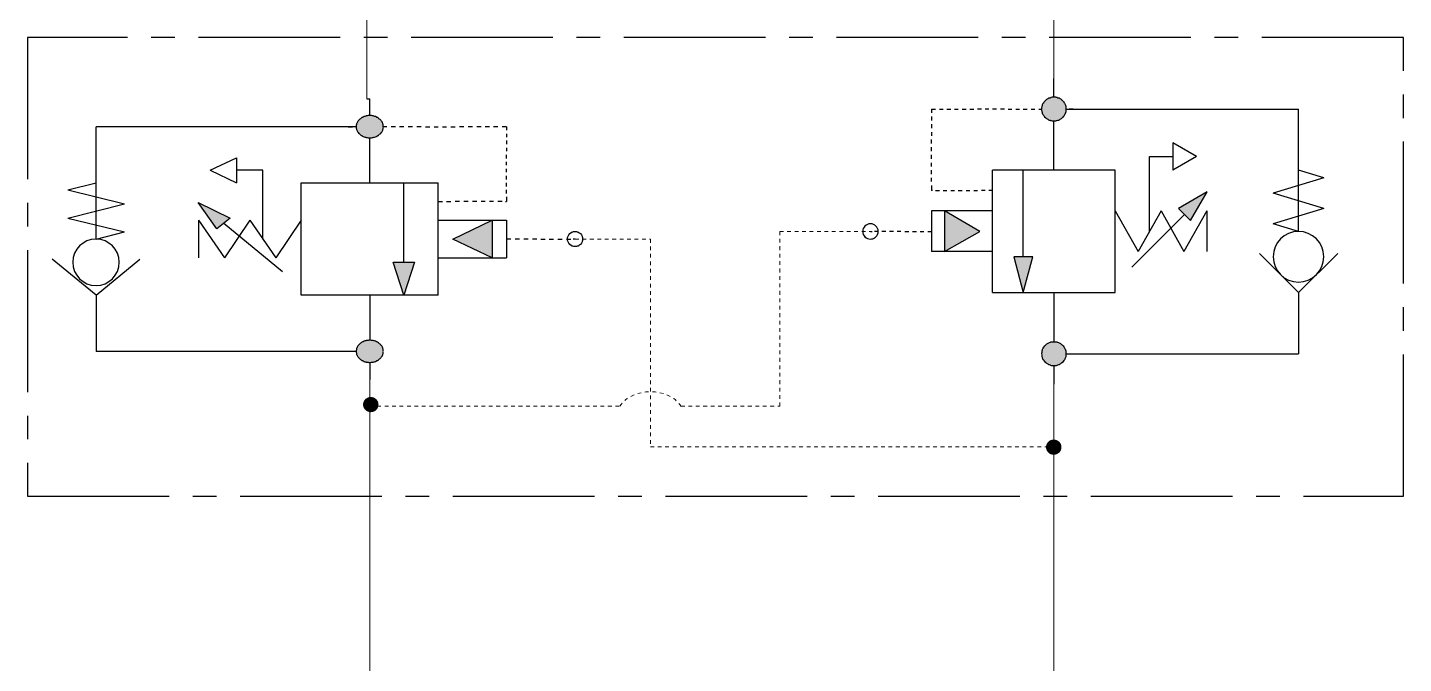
# Model space of a CAD drawing. Header units: millimetres. Extents: x 701 to 3045, y -109 to 653.
# Drawn here: x 839.4 to 1024.3, y 304.5 to 389.9 of the extents above; entities that cross this region are included whole.
import ezdxf

# ---------------------------------------------------------------- set-up
doc = ezdxf.new("R2010")
doc.units = ezdxf.units.MM
doc.linetypes.add('ACAD_ISO07W100', pattern=[6, 0.5, -0.5, 0.5, -0.5, 0.5, -0.5, 0.5, -0.5, 0.5, -0.5, 0.5, -0.5])
doc.linetypes.add('CENTER2', pattern=[28.575, 19.05, -3.175, 3.175, -3.175])
doc.layers.add('05 CAUDAL DE MEDICIÓN', color=2, linetype='Continuous', lineweight=30)
doc.layers.add('11 UNIDAD INTEGRADA', color=7, linetype='CENTER2')

msp = doc.modelspace()

# ---------------------------------------------------------------- hatches: boundary and pattern name
at = {"lineweight": 53}
h = msp.add_hatch(color=7, dxfattribs=at)
edge = h.paths.add_edge_path()
edge.add_ellipse((885.51, 339.24), major_axis=(1.04, 0), ratio=0.983607, start_angle=0, end_angle=360)
h = msp.add_hatch(color=7, dxfattribs=at)
edge = h.paths.add_edge_path()
edge.add_ellipse((977.28, 333.52), major_axis=(1.04, 0), ratio=0.983607, start_angle=0, end_angle=360)
at = {"layer": '05 CAUDAL DE MEDICIÓN'}
for points in [[(975.66, 378.94), (975.66, 379.04), (975.66, 379.14), (975.7, 379.24), (975.73, 379.34), (975.77, 379.45), (975.77, 379.55), (975.83, 379.65), (975.87, 379.72), (975.94, 379.78), (976, 379.89), (976.04, 379.95), (976.11, 380.06), (976.21, 380.12), (976.28, 380.19), (976.34, 380.26), (976.45, 380.33), (976.51, 380.36), (976.61, 380.43), (976.72, 380.46), (976.82, 380.46), (976.89, 380.53), (976.99, 380.53), (977.09, 380.57), (977.19, 380.57), (977.29, 380.57), (977.4, 380.57), (977.5, 380.57), (977.6, 380.53), (977.7, 380.53), (977.8, 380.46), (977.91, 380.46), (978.01, 380.43), (978.08, 380.36), (978.18, 380.33), (978.28, 380.26), (978.31, 380.19), (978.42, 380.12), (978.48, 380.06), (978.55, 379.95), (978.62, 379.89), (978.69, 379.78), (978.72, 379.72), (978.79, 379.65), (978.82, 379.55), (978.86, 379.45), (978.89, 379.34), (978.89, 379.24), (978.92, 379.14), (978.92, 379.04), (978.92, 378.94), (978.92, 378.83), (978.92, 378.73), (978.89, 378.63), (978.89, 378.53), (978.86, 378.46), (978.82, 378.32), (978.79, 378.22), (978.72, 378.15), (978.69, 378.09), (978.62, 377.98), (978.55, 377.92), (978.48, 377.81), (978.42, 377.75), (978.31, 377.68), (978.28, 377.61), (978.18, 377.58), (978.08, 377.51), (978.01, 377.44), (977.91, 377.41), (977.8, 377.41), (977.7, 377.34), (977.6, 377.34), (977.5, 377.31), (977.4, 377.31), (977.29, 377.31), (977.19, 377.31), (977.09, 377.31), (976.99, 377.34), (976.89, 377.34), (976.82, 377.41), (976.72, 377.41), (976.61, 377.44), (976.51, 377.51), (976.45, 377.58), (976.34, 377.61), (976.28, 377.68), (976.21, 377.75), (976.11, 377.81), (976.04, 377.92), (976, 377.98), (975.94, 378.09), (975.87, 378.15), (975.83, 378.22), (975.77, 378.32), (975.77, 378.46), (975.73, 378.53), (975.7, 378.63), (975.66, 378.73), (975.66, 378.83)], [(887.18, 376.56), (887.18, 376.66), (887.18, 376.76), (887.18, 376.83), (887.14, 376.93), (887.11, 377), (887.08, 377.1), (887.04, 377.2), (886.98, 377.27), (886.91, 377.34), (886.84, 377.44), (886.77, 377.51), (886.7, 377.58), (886.6, 377.64), (886.53, 377.71), (886.47, 377.78), (886.33, 377.81), (886.26, 377.85), (886.16, 377.92), (886.02, 377.95), (885.92, 377.98), (885.82, 378.02), (885.72, 378.02), (885.62, 378.05), (885.48, 378.05), (885.38, 378.05), (885.24, 378.05), (885.14, 378.05), (885.04, 378.02), (884.9, 378.02), (884.84, 377.98), (884.7, 377.95), (884.6, 377.92), (884.5, 377.85), (884.39, 377.81), (884.29, 377.78), (884.22, 377.71), (884.12, 377.64), (884.05, 377.58), (883.99, 377.51), (883.92, 377.44), (883.82, 377.34), (883.78, 377.27), (883.71, 377.2), (883.68, 377.1), (883.65, 377), (883.61, 376.93), (883.58, 376.83), (883.54, 376.76), (883.54, 376.66), (883.54, 376.56), (883.54, 376.46), (883.54, 376.39), (883.58, 376.29), (883.61, 376.18), (883.65, 376.12), (883.68, 376.01), (883.71, 375.91), (883.78, 375.84), (883.82, 375.78), (883.92, 375.67), (883.99, 375.61), (884.05, 375.54), (884.12, 375.47), (884.22, 375.4), (884.29, 375.37), (884.39, 375.3), (884.5, 375.27), (884.6, 375.2), (884.7, 375.17), (884.84, 375.17), (884.9, 375.1), (885.04, 375.1), (885.14, 375.06), (885.24, 375.06), (885.38, 375.06), (885.48, 375.06), (885.62, 375.06), (885.72, 375.1), (885.82, 375.1), (885.92, 375.17), (886.02, 375.17), (886.16, 375.2), (886.26, 375.27), (886.33, 375.3), (886.47, 375.37), (886.53, 375.4), (886.6, 375.47), (886.7, 375.54), (886.77, 375.61), (886.84, 375.67), (886.91, 375.78), (886.98, 375.84), (887.04, 375.91), (887.08, 376.01), (887.11, 376.12), (887.14, 376.18), (887.18, 376.29), (887.18, 376.39), (887.18, 376.46)], [(862.31, 366.37), (866.63, 364.3), (864.83, 362.84)], [(997.91, 367.83), (994.04, 365.59), (995.67, 363.96)], [(962.62, 365.25), (962.62, 359.78), (967.34, 362.5)], [(901.82, 363.99), (901.82, 358.96), (896.52, 361.48)], [(974.48, 359.1), (971.93, 359.1), (973.18, 354.28)], [(888.54, 358.35), (891.39, 358.35), (889.96, 353.94)], [(887.18, 346.39), (887.18, 346.5), (887.18, 346.6), (887.18, 346.67), (887.14, 346.77), (887.11, 346.84), (887.08, 346.94), (887.04, 347.04), (886.98, 347.11), (886.91, 347.18), (886.84, 347.28), (886.77, 347.35), (886.7, 347.41), (886.6, 347.48), (886.53, 347.55), (886.43, 347.62), (886.33, 347.65), (886.26, 347.69), (886.16, 347.75), (886.02, 347.79), (885.92, 347.82), (885.82, 347.86), (885.72, 347.86), (885.62, 347.86), (885.48, 347.89), (885.38, 347.89), (885.24, 347.89), (885.14, 347.86), (885.04, 347.86), (884.9, 347.86), (884.84, 347.82), (884.7, 347.79), (884.6, 347.75), (884.5, 347.69), (884.39, 347.65), (884.33, 347.62), (884.22, 347.55), (884.12, 347.48), (884.05, 347.41), (883.99, 347.35), (883.92, 347.28), (883.82, 347.18), (883.78, 347.11), (883.71, 347.04), (883.68, 346.94), (883.65, 346.84), (883.61, 346.77), (883.58, 346.67), (883.58, 346.6), (883.54, 346.5), (883.54, 346.39), (883.54, 346.29), (883.58, 346.19), (883.58, 346.12), (883.61, 346.02), (883.65, 345.95), (883.68, 345.85), (883.71, 345.75), (883.78, 345.68), (883.82, 345.61), (883.92, 345.51), (883.99, 345.44), (884.05, 345.38), (884.12, 345.31), (884.22, 345.24), (884.33, 345.17), (884.39, 345.14), (884.5, 345.1), (884.6, 345.04), (884.7, 345), (884.84, 344.97), (884.9, 344.93), (885.04, 344.93), (885.14, 344.93), (885.24, 344.9), (885.38, 344.9), (885.48, 344.9), (885.62, 344.93), (885.72, 344.93), (885.82, 344.93), (885.92, 344.97), (886.02, 345), (886.16, 345.04), (886.26, 345.1), (886.33, 345.14), (886.43, 345.17), (886.53, 345.24), (886.6, 345.31), (886.7, 345.38), (886.77, 345.44), (886.84, 345.51), (886.91, 345.61), (886.98, 345.68), (887.04, 345.75), (887.08, 345.85), (887.11, 345.95), (887.14, 346.02), (887.18, 346.12), (887.18, 346.19), (887.18, 346.29)], [(975.66, 346.06), (975.66, 346.16), (975.7, 346.29), (975.7, 346.39), (975.73, 346.5), (975.77, 346.56), (975.77, 346.67), (975.83, 346.77), (975.87, 346.84), (975.94, 346.94), (976, 347.01), (976.04, 347.11), (976.11, 347.18), (976.21, 347.28), (976.28, 347.31), (976.34, 347.38), (976.45, 347.45), (976.51, 347.48), (976.61, 347.55), (976.72, 347.58), (976.82, 347.62), (976.89, 347.65), (976.99, 347.69), (977.09, 347.69), (977.19, 347.69), (977.29, 347.69), (977.4, 347.69), (977.5, 347.69), (977.6, 347.69), (977.7, 347.65), (977.8, 347.62), (977.91, 347.58), (978.01, 347.55), (978.08, 347.48), (978.18, 347.45), (978.25, 347.38), (978.31, 347.31), (978.42, 347.28), (978.48, 347.18), (978.55, 347.11), (978.62, 347.01), (978.69, 346.94), (978.72, 346.84), (978.79, 346.77), (978.82, 346.67), (978.86, 346.56), (978.89, 346.5), (978.89, 346.39), (978.89, 346.29), (978.92, 346.16), (978.92, 346.06), (978.92, 345.95), (978.89, 345.85), (978.89, 345.75), (978.89, 345.65), (978.86, 345.58), (978.82, 345.48), (978.79, 345.38), (978.72, 345.27), (978.69, 345.21), (978.62, 345.14), (978.55, 345.04), (978.48, 344.97), (978.42, 344.87), (978.31, 344.83), (978.25, 344.76), (978.18, 344.7), (978.08, 344.66), (978.01, 344.59), (977.91, 344.56), (977.8, 344.53), (977.7, 344.49), (977.6, 344.46), (977.5, 344.46), (977.4, 344.46), (977.29, 344.46), (977.19, 344.46), (977.09, 344.46), (976.99, 344.46), (976.89, 344.49), (976.82, 344.53), (976.72, 344.56), (976.61, 344.59), (976.51, 344.66), (976.45, 344.7), (976.34, 344.76), (976.28, 344.83), (976.21, 344.87), (976.11, 344.97), (976.04, 345.04), (976, 345.14), (975.94, 345.21), (975.87, 345.27), (975.83, 345.38), (975.77, 345.48), (975.77, 345.58), (975.73, 345.65), (975.7, 345.75), (975.7, 345.85), (975.66, 345.95)]]:
    msp.add_hatch(color=2, dxfattribs=at).paths.add_polyline_path(points)

# ---------------------------------------------------------------- linework, layer by layer
at = {"color": 3, "linetype": 'Continuous', "lineweight": 0}
for p, q in [((884.97, 398.6), (884.97, 380.33)), ((977.29, 394.49), (977.29, 383.05)), ((885.38, 342.62), (885.38, 301.49)), ((977.29, 341.98), (977.29, 301.52))]:
    msp.add_line(p, q, dxfattribs=at)
at = {"color": 30, "linetype": 'ACAD_ISO07W100', "lineweight": 0}
for p, q in [((940.47, 362.5), (952.67, 362.5)), ((940.47, 362.5), (940.47, 339.02)), ((912.96, 361.48), (923.08, 361.48)), ((923.08, 361.48), (923.08, 333.56)), ((885.38, 342.62), (885.38, 339.02)), ((977.29, 341.98), (977.29, 333.56)), ((885.38, 339.02), (918.97, 339.02)), ((927.19, 339.02), (940.47, 339.02)), ((923.08, 333.56), (977.29, 333.56))]:
    msp.add_line(p, q, dxfattribs=at)
msp.add_open_spline([(918.97, 339.02), (920.64, 341.61), (925.56, 341.61), (927.19, 339.02)], degree=3, dxfattribs=at)
at = {"layer": '05 CAUDAL DE MEDICIÓN', "color": 2, "linetype": 'Continuous'}
for p, q in [((977.29, 380.57), (977.29, 383.05)), ((884.97, 380.33), (885.38, 380.33)), ((885.38, 378.05), (885.38, 380.33)), ((975.66, 379.14), (975.7, 379.24)), ((975.66, 379.14), (975.7, 379.24)), ((975.66, 379.04), (975.66, 379.14)), ((975.66, 379.04), (975.66, 379.14)), ((975.66, 378.94), (975.66, 379.04)), ((975.66, 378.94), (975.66, 379.04)), ((975.7, 379.24), (975.73, 379.34)), ((975.7, 379.24), (975.73, 379.34)), ((975.73, 379.34), (975.77, 379.45)), ((975.73, 379.34), (975.77, 379.45)), ((975.77, 379.55), (975.83, 379.65)), ((975.77, 379.55), (975.83, 379.65)), ((975.77, 379.45), (975.77, 379.55)), ((975.77, 379.45), (975.77, 379.55)), ((975.83, 379.65), (975.87, 379.72)), ((975.83, 379.65), (975.87, 379.72)), ((975.87, 379.72), (975.94, 379.78)), ((975.87, 379.72), (975.94, 379.78)), ((975.94, 379.78), (976, 379.89)), ((975.94, 379.78), (976, 379.89)), ((976, 379.89), (976.04, 379.95)), ((976, 379.89), (976.04, 379.95)), ((976.04, 379.95), (976.11, 380.06)), ((976.04, 379.95), (976.11, 380.06)), ((976.11, 380.06), (976.21, 380.12)), ((976.11, 380.06), (976.21, 380.12)), ((976.21, 380.12), (976.28, 380.19)), ((976.21, 380.12), (976.28, 380.19)), ((976.28, 380.19), (976.34, 380.26)), ((976.28, 380.19), (976.34, 380.26)), ((976.34, 380.26), (976.45, 380.33)), ((976.34, 380.26), (976.45, 380.33)), ((976.45, 380.33), (976.51, 380.36)), ((976.45, 380.33), (976.51, 380.36)), ((976.51, 380.36), (976.61, 380.43)), ((976.51, 380.36), (976.61, 380.43)), ((976.61, 380.43), (976.72, 380.46)), ((976.61, 380.43), (976.72, 380.46)), ((976.72, 380.46), (976.82, 380.46)), ((976.72, 380.46), (976.82, 380.46)), ((976.82, 380.46), (976.89, 380.53)), ((976.82, 380.46), (976.89, 380.53)), ((976.89, 380.53), (976.99, 380.53)), ((976.89, 380.53), (976.99, 380.53)), ((976.99, 380.53), (977.09, 380.57)), ((976.99, 380.53), (977.09, 380.57)), ((977.09, 380.57), (977.19, 380.57)), ((977.09, 380.57), (977.19, 380.57)), ((977.19, 380.57), (977.29, 380.57)), ((977.19, 380.57), (977.29, 380.57)), ((977.29, 380.57), (977.4, 380.57)), ((977.29, 380.57), (977.4, 380.57)), ((977.4, 380.57), (977.5, 380.57)), ((977.4, 380.57), (977.5, 380.57)), ((977.5, 380.57), (977.6, 380.53)), ((977.5, 380.57), (977.6, 380.53)), ((977.6, 380.53), (977.7, 380.53)), ((977.6, 380.53), (977.7, 380.53)), ((977.7, 380.53), (977.8, 380.46)), ((977.7, 380.53), (977.8, 380.46)), ((977.8, 380.46), (977.91, 380.46)), ((977.8, 380.46), (977.91, 380.46)), ((977.91, 380.46), (978.01, 380.43)), ((977.91, 380.46), (978.01, 380.43)), ((978.01, 380.43), (978.08, 380.36)), ((978.01, 380.43), (978.08, 380.36)), ((978.08, 380.36), (978.18, 380.33)), ((978.08, 380.36), (978.18, 380.33)), ((978.18, 380.33), (978.28, 380.26)), ((978.18, 380.33), (978.28, 380.26)), ((978.28, 380.26), (978.31, 380.19)), ((978.28, 380.26), (978.31, 380.19)), ((978.31, 380.19), (978.42, 380.12)), ((978.31, 380.19), (978.42, 380.12)), ((978.42, 380.12), (978.48, 380.06)), ((978.42, 380.12), (978.48, 380.06)), ((978.48, 380.06), (978.55, 379.95)), ((978.48, 380.06), (978.55, 379.95)), ((978.55, 379.95), (978.62, 379.89)), ((978.55, 379.95), (978.62, 379.89)), ((978.62, 379.89), (978.69, 379.78)), ((978.62, 379.89), (978.69, 379.78)), ((978.69, 379.78), (978.72, 379.72)), ((978.69, 379.78), (978.72, 379.72)), ((978.72, 379.72), (978.79, 379.65)), ((978.72, 379.72), (978.79, 379.65)), ((978.79, 379.65), (978.82, 379.55)), ((978.79, 379.65), (978.82, 379.55)), ((978.82, 379.55), (978.86, 379.45)), ((978.82, 379.55), (978.86, 379.45)), ((978.86, 379.45), (978.89, 379.34)), ((978.86, 379.45), (978.89, 379.34)), ((978.89, 379.34), (978.89, 379.24)), ((978.89, 379.34), (978.89, 379.24)), ((978.89, 379.24), (978.92, 379.14)), ((978.89, 379.24), (978.92, 379.14)), ((978.92, 379.14), (978.92, 379.04)), ((978.92, 379.14), (978.92, 379.04)), ((978.92, 379.04), (978.92, 378.94)), ((978.92, 379.04), (978.92, 378.94)), ((883.71, 377.2), (883.68, 377.1)), ((883.71, 377.2), (883.68, 377.1)), ((883.78, 377.27), (883.71, 377.2)), ((883.78, 377.27), (883.71, 377.2)), ((883.82, 377.34), (883.78, 377.27)), ((883.82, 377.34), (883.78, 377.27)), ((883.92, 377.44), (883.82, 377.34)), ((883.92, 377.44), (883.82, 377.34)), ((883.99, 377.51), (883.92, 377.44)), ((883.99, 377.51), (883.92, 377.44)), ((884.05, 377.58), (883.99, 377.51)), ((884.05, 377.58), (883.99, 377.51)), ((884.12, 377.64), (884.05, 377.58)), ((884.12, 377.64), (884.05, 377.58)), ((884.22, 377.71), (884.12, 377.64)), ((884.22, 377.71), (884.12, 377.64)), ((884.29, 377.78), (884.22, 377.71)), ((884.29, 377.78), (884.22, 377.71)), ((884.39, 377.81), (884.29, 377.78)), ((884.39, 377.81), (884.29, 377.78)), ((884.5, 377.85), (884.39, 377.81)), ((884.5, 377.85), (884.39, 377.81)), ((884.6, 377.92), (884.5, 377.85)), ((884.6, 377.92), (884.5, 377.85)), ((884.7, 377.95), (884.6, 377.92)), ((884.7, 377.95), (884.6, 377.92)), ((884.84, 377.98), (884.7, 377.95)), ((884.84, 377.98), (884.7, 377.95)), ((884.9, 378.02), (884.84, 377.98)), ((884.9, 378.02), (884.84, 377.98)), ((885.04, 378.02), (884.9, 378.02)), ((885.04, 378.02), (884.9, 378.02)), ((885.14, 378.05), (885.04, 378.02)), ((885.14, 378.05), (885.04, 378.02)), ((885.24, 378.05), (885.14, 378.05)), ((885.24, 378.05), (885.14, 378.05)), ((885.38, 378.05), (885.24, 378.05)), ((885.38, 378.05), (885.24, 378.05)), ((885.48, 378.05), (885.38, 378.05)), ((885.48, 378.05), (885.38, 378.05)), ((885.62, 378.05), (885.48, 378.05)), ((885.62, 378.05), (885.48, 378.05)), ((885.72, 378.02), (885.62, 378.05)), ((885.72, 378.02), (885.62, 378.05)), ((885.82, 378.02), (885.72, 378.02)), ((885.82, 378.02), (885.72, 378.02)), ((885.92, 377.98), (885.82, 378.02)), ((885.92, 377.98), (885.82, 378.02)), ((886.02, 377.95), (885.92, 377.98)), ((886.02, 377.95), (885.92, 377.98)), ((886.16, 377.92), (886.02, 377.95)), ((886.16, 377.92), (886.02, 377.95)), ((886.26, 377.85), (886.16, 377.92)), ((886.26, 377.85), (886.16, 377.92)), ((886.33, 377.81), (886.26, 377.85)), ((886.33, 377.81), (886.26, 377.85)), ((886.47, 377.78), (886.33, 377.81)), ((886.47, 377.78), (886.33, 377.81)), ((886.53, 377.71), (886.47, 377.78)), ((886.53, 377.71), (886.47, 377.78)), ((886.6, 377.64), (886.53, 377.71)), ((886.6, 377.64), (886.53, 377.71)), ((886.7, 377.58), (886.6, 377.64)), ((886.7, 377.58), (886.6, 377.64)), ((886.77, 377.51), (886.7, 377.58)), ((886.77, 377.51), (886.7, 377.58)), ((886.84, 377.44), (886.77, 377.51)), ((886.84, 377.44), (886.77, 377.51)), ((886.91, 377.34), (886.84, 377.44)), ((886.91, 377.34), (886.84, 377.44)), ((886.98, 377.27), (886.91, 377.34)), ((886.98, 377.27), (886.91, 377.34)), ((887.04, 377.2), (886.98, 377.27)), ((887.04, 377.2), (886.98, 377.27)), ((887.08, 377.1), (887.04, 377.2)), ((887.08, 377.1), (887.04, 377.2)), ((960.85, 378.94), (960.85, 378.43)), ((960.85, 378.94), (961.4, 378.94)), ((960.85, 377.92), (960.85, 377.41)), ((961.91, 378.94), (962.42, 378.94)), ((962.93, 378.94), (963.44, 378.94)), ((963.95, 378.94), (964.45, 378.94)), ((964.96, 378.94), (965.51, 378.94)), ((966.02, 378.94), (966.53, 378.94)), ((967.55, 378.94), (967.04, 378.94)), ((968.56, 378.94), (968.06, 378.94)), ((969.58, 378.94), (969.07, 378.94)), ((970.64, 378.94), (970.13, 378.94)), ((971.15, 378.94), (971.66, 378.94)), ((972.17, 378.94), (972.67, 378.94)), ((973.18, 378.94), (973.69, 378.94)), ((974.24, 378.94), (974.75, 378.94)), ((975.26, 378.94), (975.66, 378.94)), ((975.66, 378.73), (975.66, 378.83)), ((975.66, 378.73), (975.66, 378.83)), ((975.7, 378.63), (975.66, 378.73)), ((975.7, 378.63), (975.66, 378.73)), ((975.73, 378.53), (975.7, 378.63)), ((975.73, 378.53), (975.7, 378.63)), ((975.77, 378.46), (975.73, 378.53)), ((975.77, 378.46), (975.73, 378.53)), ((975.77, 378.32), (975.77, 378.46)), ((975.77, 378.32), (975.77, 378.46)), ((975.83, 378.22), (975.77, 378.32)), ((975.83, 378.22), (975.77, 378.32)), ((975.87, 378.15), (975.83, 378.22)), ((975.87, 378.15), (975.83, 378.22)), ((975.94, 378.09), (975.87, 378.15)), ((975.94, 378.09), (975.87, 378.15)), ((976, 377.98), (975.94, 378.09)), ((976, 377.98), (975.94, 378.09)), ((976.04, 377.92), (976, 377.98)), ((976.04, 377.92), (976, 377.98)), ((976.11, 377.81), (976.04, 377.92)), ((976.11, 377.81), (976.04, 377.92)), ((976.21, 377.75), (976.11, 377.81)), ((976.21, 377.75), (976.11, 377.81)), ((976.28, 377.68), (976.21, 377.75)), ((976.28, 377.68), (976.21, 377.75)), ((976.34, 377.61), (976.28, 377.68)), ((976.34, 377.61), (976.28, 377.68)), ((976.45, 377.58), (976.34, 377.61)), ((976.45, 377.58), (976.34, 377.61)), ((976.51, 377.51), (976.45, 377.58)), ((976.51, 377.51), (976.45, 377.58)), ((976.61, 377.44), (976.51, 377.51)), ((976.61, 377.44), (976.51, 377.51)), ((976.72, 377.41), (976.61, 377.44)), ((976.72, 377.41), (976.61, 377.44)), ((976.82, 377.41), (976.72, 377.41)), ((976.82, 377.41), (976.72, 377.41)), ((976.89, 377.34), (976.82, 377.41)), ((976.89, 377.34), (976.82, 377.41)), ((976.99, 377.34), (976.89, 377.34)), ((976.99, 377.34), (976.89, 377.34)), ((977.09, 377.31), (976.99, 377.34)), ((977.09, 377.31), (976.99, 377.34)), ((977.19, 377.31), (977.09, 377.31)), ((977.19, 377.31), (977.09, 377.31)), ((977.29, 377.31), (977.19, 377.31)), ((977.29, 377.31), (977.19, 377.31)), ((977.29, 370.72), (977.29, 377.31)), ((977.4, 377.31), (977.29, 377.31)), ((977.4, 377.31), (977.29, 377.31)), ((977.5, 377.31), (977.4, 377.31)), ((977.5, 377.31), (977.4, 377.31)), ((977.6, 377.34), (977.5, 377.31)), ((977.6, 377.34), (977.5, 377.31)), ((977.7, 377.34), (977.6, 377.34)), ((977.7, 377.34), (977.6, 377.34)), ((977.8, 377.41), (977.7, 377.34)), ((977.8, 377.41), (977.7, 377.34)), ((977.91, 377.41), (977.8, 377.41)), ((977.91, 377.41), (977.8, 377.41)), ((978.01, 377.44), (977.91, 377.41)), ((978.01, 377.44), (977.91, 377.41)), ((978.08, 377.51), (978.01, 377.44)), ((978.08, 377.51), (978.01, 377.44)), ((978.18, 377.58), (978.08, 377.51)), ((978.18, 377.58), (978.08, 377.51)), ((978.28, 377.61), (978.18, 377.58)), ((978.28, 377.61), (978.18, 377.58)), ((978.31, 377.68), (978.28, 377.61)), ((978.31, 377.68), (978.28, 377.61)), ((978.42, 377.75), (978.31, 377.68)), ((978.42, 377.75), (978.31, 377.68)), ((978.48, 377.81), (978.42, 377.75)), ((978.48, 377.81), (978.42, 377.75)), ((978.55, 377.92), (978.48, 377.81)), ((978.55, 377.92), (978.48, 377.81)), ((978.62, 377.98), (978.55, 377.92)), ((978.62, 377.98), (978.55, 377.92)), ((978.69, 378.09), (978.62, 377.98)), ((978.69, 378.09), (978.62, 377.98)), ((978.72, 378.15), (978.69, 378.09)), ((978.72, 378.15), (978.69, 378.09)), ((978.79, 378.22), (978.72, 378.15)), ((978.79, 378.22), (978.72, 378.15)), ((978.82, 378.32), (978.79, 378.22)), ((978.82, 378.32), (978.79, 378.22)), ((978.86, 378.46), (978.82, 378.32)), ((978.86, 378.46), (978.82, 378.32)), ((978.89, 378.53), (978.86, 378.46)), ((978.89, 378.53), (978.86, 378.46)), ((978.92, 378.73), (978.89, 378.63)), ((978.92, 378.73), (978.89, 378.63)), ((978.89, 378.63), (978.89, 378.53)), ((978.89, 378.63), (978.89, 378.53)), ((978.92, 378.94), (1010.17, 378.94)), ((978.92, 378.94), (978.92, 378.83)), ((978.92, 378.94), (978.92, 378.83)), ((978.92, 378.83), (978.92, 378.73)), ((978.92, 378.83), (978.92, 378.73)), ((979.88, 378.94), (979.37, 378.94)), ((1010.17, 362.5), (1010.17, 378.94)), ((848.59, 361.48), (848.59, 376.56)), ((883.54, 376.56), (848.59, 376.56)), ((882.49, 376.56), (883.07, 376.56)), ((883.58, 376.83), (883.54, 376.76)), ((883.58, 376.83), (883.54, 376.76)), ((883.54, 376.76), (883.54, 376.66)), ((883.54, 376.76), (883.54, 376.66)), ((883.54, 376.66), (883.54, 376.56)), ((883.54, 376.66), (883.54, 376.56)), ((883.54, 376.56), (883.54, 376.46)), ((883.54, 376.56), (883.54, 376.46)), ((883.54, 376.46), (883.54, 376.39)), ((883.54, 376.46), (883.54, 376.39)), ((883.54, 376.39), (883.58, 376.29)), ((883.54, 376.39), (883.58, 376.29)), ((883.61, 376.93), (883.58, 376.83)), ((883.61, 376.93), (883.58, 376.83)), ((883.58, 376.29), (883.61, 376.18)), ((883.58, 376.29), (883.61, 376.18)), ((883.65, 377), (883.61, 376.93)), ((883.65, 377), (883.61, 376.93)), ((883.61, 376.18), (883.65, 376.12)), ((883.61, 376.18), (883.65, 376.12)), ((883.68, 377.1), (883.65, 377)), ((883.68, 377.1), (883.65, 377)), ((883.65, 376.12), (883.68, 376.01)), ((883.65, 376.12), (883.68, 376.01)), ((883.68, 376.01), (883.71, 375.91)), ((883.68, 376.01), (883.71, 375.91)), ((883.71, 375.91), (883.78, 375.84)), ((883.71, 375.91), (883.78, 375.84)), ((883.78, 375.84), (883.82, 375.78)), ((883.78, 375.84), (883.82, 375.78)), ((883.82, 375.78), (883.92, 375.67)), ((883.82, 375.78), (883.92, 375.67)), ((883.92, 375.67), (883.99, 375.61)), ((883.92, 375.67), (883.99, 375.61)), ((883.99, 375.61), (884.05, 375.54)), ((883.99, 375.61), (884.05, 375.54)), ((884.05, 375.54), (884.12, 375.47)), ((884.05, 375.54), (884.12, 375.47)), ((884.12, 375.47), (884.22, 375.4)), ((884.12, 375.47), (884.22, 375.4)), ((884.22, 375.4), (884.29, 375.37)), ((884.22, 375.4), (884.29, 375.37)), ((884.29, 375.37), (884.39, 375.3)), ((884.29, 375.37), (884.39, 375.3)), ((886.33, 375.3), (886.47, 375.37)), ((886.33, 375.3), (886.47, 375.37)), ((886.47, 375.37), (886.53, 375.4)), ((886.47, 375.37), (886.53, 375.4)), ((886.53, 375.4), (886.6, 375.47)), ((886.53, 375.4), (886.6, 375.47)), ((886.6, 375.47), (886.7, 375.54)), ((886.6, 375.47), (886.7, 375.54)), ((886.7, 375.54), (886.77, 375.61)), ((886.7, 375.54), (886.77, 375.61)), ((886.77, 375.61), (886.84, 375.67)), ((886.77, 375.61), (886.84, 375.67)), ((886.84, 375.67), (886.91, 375.78)), ((886.84, 375.67), (886.91, 375.78)), ((886.91, 375.78), (886.98, 375.84)), ((886.91, 375.78), (886.98, 375.84)), ((886.98, 375.84), (887.04, 375.91)), ((886.98, 375.84), (887.04, 375.91)), ((887.04, 375.91), (887.08, 376.01)), ((887.04, 375.91), (887.08, 376.01)), ((887.11, 377), (887.08, 377.1)), ((887.11, 377), (887.08, 377.1)), ((887.08, 376.01), (887.11, 376.12)), ((887.08, 376.01), (887.11, 376.12)), ((887.14, 376.93), (887.11, 377)), ((887.14, 376.93), (887.11, 377)), ((887.11, 376.12), (887.14, 376.18)), ((887.11, 376.12), (887.14, 376.18)), ((887.18, 376.83), (887.14, 376.93)), ((887.18, 376.83), (887.14, 376.93)), ((887.14, 376.18), (887.18, 376.29)), ((887.14, 376.18), (887.18, 376.29)), ((887.18, 376.76), (887.18, 376.83)), ((887.18, 376.76), (887.18, 376.83)), ((887.18, 376.66), (887.18, 376.76)), ((887.18, 376.66), (887.18, 376.76)), ((887.18, 376.56), (887.18, 376.66)), ((887.18, 376.56), (887.18, 376.66)), ((887.65, 376.56), (887.18, 376.56)), ((887.18, 376.39), (887.18, 376.46)), ((887.18, 376.39), (887.18, 376.46)), ((887.18, 376.29), (887.18, 376.39)), ((887.18, 376.29), (887.18, 376.39)), ((888.81, 376.56), (888.23, 376.56)), ((889.96, 376.56), (889.39, 376.56)), ((891.12, 376.56), (890.54, 376.56)), ((892.27, 376.56), (891.7, 376.56)), ((892.85, 376.56), (893.43, 376.56)), ((894.01, 376.56), (894.58, 376.56)), ((895.13, 376.56), (895.7, 376.56)), ((896.28, 376.56), (896.86, 376.56)), ((898.01, 376.56), (897.44, 376.56)), ((899.17, 376.56), (898.59, 376.56)), ((900.32, 376.56), (899.75, 376.56)), ((901.48, 376.56), (900.9, 376.56)), ((902.6, 376.56), (902.02, 376.56)), ((903.75, 376.56), (903.18, 376.56)), ((903.75, 376.56), (903.75, 376.08)), ((903.75, 375.61), (903.75, 375.17)), ((960.85, 376.9), (960.85, 376.35)), ((960.85, 375.84), (960.85, 375.34)), ((884.39, 375.3), (884.5, 375.27)), ((884.39, 375.3), (884.5, 375.27)), ((884.5, 375.27), (884.6, 375.2)), ((884.5, 375.27), (884.6, 375.2)), ((884.6, 375.2), (884.7, 375.17)), ((884.6, 375.2), (884.7, 375.17)), ((884.7, 375.17), (884.84, 375.17)), ((884.7, 375.17), (884.84, 375.17)), ((884.84, 375.17), (884.9, 375.1)), ((884.84, 375.17), (884.9, 375.1)), ((884.9, 375.1), (885.04, 375.1)), ((884.9, 375.1), (885.04, 375.1)), ((885.04, 375.1), (885.14, 375.06)), ((885.04, 375.1), (885.14, 375.06)), ((885.14, 375.06), (885.24, 375.06)), ((885.14, 375.06), (885.24, 375.06)), ((885.24, 375.06), (885.38, 375.06)), ((885.24, 375.06), (885.38, 375.06)), ((885.38, 369.02), (885.38, 375.06)), ((885.38, 375.06), (885.48, 375.06)), ((885.38, 375.06), (885.48, 375.06)), ((885.48, 375.06), (885.62, 375.06)), ((885.48, 375.06), (885.62, 375.06)), ((885.62, 375.06), (885.72, 375.1)), ((885.62, 375.06), (885.72, 375.1)), ((885.72, 375.1), (885.82, 375.1)), ((885.72, 375.1), (885.82, 375.1)), ((885.82, 375.1), (885.92, 375.17)), ((885.82, 375.1), (885.92, 375.17)), ((885.92, 375.17), (886.02, 375.17)), ((885.92, 375.17), (886.02, 375.17)), ((886.02, 375.17), (886.16, 375.2)), ((886.02, 375.17), (886.16, 375.2)), ((886.16, 375.2), (886.26, 375.27)), ((886.16, 375.2), (886.26, 375.27)), ((886.26, 375.27), (886.33, 375.3)), ((886.26, 375.27), (886.33, 375.3)), ((903.75, 374.69), (903.75, 374.21)), ((903.75, 373.74), (903.75, 373.26)), ((960.85, 374.32), (960.85, 374.83)), ((960.85, 373.3), (960.85, 373.81)), ((996.45, 372.55), (993.29, 374.38)), ((993.29, 374.38), (993.29, 370.72)), ((863.91, 370.72), (867.48, 372.38)), ((867.48, 372.38), (867.48, 369.02)), ((903.75, 372.31), (903.75, 372.79)), ((903.75, 371.39), (903.75, 371.84)), ((960.85, 372.24), (960.85, 372.79)), ((960.85, 371.23), (960.85, 371.73)), ((990.13, 362.5), (990.13, 372.55)), ((990.13, 372.55), (993.29, 372.55)), ((996.45, 372.55), (993.29, 370.72)), ((863.91, 370.72), (867.48, 369.02)), ((871.01, 370.72), (867.48, 370.72)), ((871.01, 361.48), (871.01, 370.72)), ((903.75, 370.44), (903.75, 370.92)), ((903.75, 369.49), (903.75, 369.97)), ((960.85, 370.21), (960.85, 370.72)), ((985.51, 370.72), (969.07, 370.72)), ((969.07, 354.28), (969.07, 370.72)), ((973.18, 359.1), (973.18, 370.72)), ((985.51, 354.28), (985.51, 370.72)), ((1013.57, 369.7), (1010.17, 370.72)), ((844.79, 368.07), (848.59, 369.02)), ((844.79, 368.07), (852.4, 366.2)), ((876.17, 369.02), (894.58, 369.02)), ((876.17, 353.94), (876.17, 369.02)), ((889.96, 358.35), (889.96, 369.02)), ((894.58, 353.94), (894.58, 369.02)), ((903.75, 368.54), (903.75, 369.02)), ((903.75, 367.59), (903.75, 368.07)), ((960.85, 369.19), (960.85, 369.7)), ((960.85, 368.68), (960.85, 368)), ((960.99, 368), (960.85, 368)), ((961.4, 368), (961.91, 368)), ((962.42, 368), (962.93, 368)), ((963.44, 368), (963.95, 368)), ((964.45, 368), (964.96, 368)), ((965.51, 368), (966.02, 368)), ((966.53, 368), (967.04, 368)), ((968.06, 368), (967.55, 368)), ((969.07, 368), (968.56, 368)), ((1013.57, 369.7), (1006.74, 367.62)), ((844.79, 364.3), (852.4, 366.2)), ((862.31, 366.37), (866.63, 364.3)), ((864.83, 362.84), (862.31, 366.37)), ((862.31, 366.37), (866.63, 364.3)), ((864.83, 362.84), (862.31, 366.37)), ((894.58, 366.5), (895.13, 366.5)), ((895.7, 366.5), (896.28, 366.5)), ((897.44, 366.5), (896.86, 366.5)), ((898.59, 366.5), (898.01, 366.5)), ((899.75, 366.5), (899.17, 366.5)), ((900.9, 366.5), (900.32, 366.5)), ((902.02, 366.5), (901.48, 366.5)), ((903.18, 366.5), (902.6, 366.5)), ((903.62, 366.5), (903.75, 366.5)), ((903.75, 367.15), (903.75, 366.5)), ((997.91, 367.83), (994.04, 365.59)), ((997.91, 367.83), (994.04, 365.59)), ((995.67, 363.96), (997.91, 367.83)), ((995.67, 363.96), (997.91, 367.83)), ((1013.57, 365.59), (1006.74, 367.62)), ((844.79, 364.3), (852.4, 362.43)), ((866.63, 364.3), (864.83, 362.84)), ((866.63, 364.3), (864.83, 362.84)), ((969.07, 365.25), (960.85, 365.25)), ((960.85, 365.25), (960.85, 359.78)), ((962.62, 365.25), (962.62, 359.78)), ((967.34, 362.5), (962.62, 365.25)), ((962.62, 365.25), (962.62, 359.78)), ((967.34, 362.5), (962.62, 365.25)), ((985.51, 365.25), (988.61, 359.78)), ((987.79, 357.71), (994.86, 364.77)), ((991.7, 365.25), (988.61, 359.78)), ((991.7, 365.25), (994.75, 359.78)), ((994.04, 365.59), (995.67, 363.96)), ((994.04, 365.59), (995.67, 363.96)), ((997.84, 365.25), (994.75, 359.78)), ((997.84, 365.25), (997.84, 359.78)), ((1013.57, 365.59), (1006.74, 363.51)), ((848.59, 361.48), (852.4, 362.43)), ((862.38, 363.99), (862.38, 358.96)), ((862.38, 363.99), (865.85, 358.96)), ((873.63, 357.09), (865.75, 363.58)), ((869.28, 363.99), (865.85, 358.96)), ((869.28, 363.99), (872.74, 358.96)), ((876.17, 363.99), (872.74, 358.96)), ((894.58, 363.99), (903.75, 363.99)), ((896.52, 361.48), (901.82, 363.99)), ((896.52, 361.48), (901.82, 363.99)), ((901.82, 363.99), (901.82, 358.96)), ((901.82, 363.99), (901.82, 358.96)), ((903.75, 363.99), (903.75, 358.96)), ((952.67, 362.5), (952.87, 362.5)), ((953.69, 362.5), (953.18, 362.5)), ((954.71, 362.5), (954.2, 362.5)), ((955.73, 362.5), (955.22, 362.5)), ((956.74, 362.5), (956.23, 362.5)), ((957.29, 362.5), (957.8, 362.5)), ((958.31, 362.5), (958.82, 362.5)), ((959.33, 362.5), (959.84, 362.5)), ((960.34, 362.5), (960.85, 362.5)), ((962.62, 359.78), (967.34, 362.5)), ((962.62, 359.78), (967.34, 362.5)), ((1010.17, 362.5), (1006.74, 363.51)), ((901.82, 358.96), (896.52, 361.48)), ((901.82, 358.96), (896.52, 361.48)), ((904.33, 361.48), (903.75, 361.48)), ((905.49, 361.48), (904.91, 361.48)), ((906.64, 361.48), (906.06, 361.48)), ((907.8, 361.48), (907.22, 361.48)), ((908.37, 361.48), (908.92, 361.48)), ((909.5, 361.48), (910.07, 361.48)), ((910.65, 361.48), (911.23, 361.48)), ((911.81, 361.48), (912.38, 361.48)), ((912.96, 361.48), (912.72, 361.48)), ((848.59, 353.94), (842.72, 358.76)), ((848.59, 353.94), (854.47, 358.76)), ((894.58, 358.96), (903.75, 358.96)), ((969.07, 359.78), (960.85, 359.78)), ((974.48, 359.1), (971.93, 359.1)), ((971.93, 359.1), (973.18, 354.28)), ((974.48, 359.1), (971.93, 359.1)), ((971.93, 359.1), (973.18, 354.28)), ((973.18, 354.28), (974.48, 359.1)), ((973.18, 354.28), (974.48, 359.1)), ((1010.17, 354.28), (1004.91, 359.54)), ((1010.17, 354.28), (1015.44, 359.54)), ((888.54, 358.35), (891.39, 358.35)), ((889.96, 353.94), (888.54, 358.35)), ((888.54, 358.35), (891.39, 358.35)), ((889.96, 353.94), (888.54, 358.35)), ((891.39, 358.35), (889.96, 353.94)), ((891.39, 358.35), (889.96, 353.94)), ((848.59, 353.94), (848.59, 346.39)), ((894.58, 353.94), (876.17, 353.94)), ((885.38, 353.94), (885.38, 347.89)), ((969.07, 354.28), (985.51, 354.28)), ((977.29, 354.28), (977.29, 347.69)), ((1010.17, 354.28), (1010.17, 346.06)), ((884.33, 347.62), (884.22, 347.55)), ((884.33, 347.62), (884.22, 347.55)), ((884.39, 347.65), (884.33, 347.62)), ((884.39, 347.65), (884.33, 347.62)), ((884.5, 347.69), (884.39, 347.65)), ((884.5, 347.69), (884.39, 347.65)), ((884.6, 347.75), (884.5, 347.69)), ((884.6, 347.75), (884.5, 347.69)), ((884.7, 347.79), (884.6, 347.75)), ((884.7, 347.79), (884.6, 347.75)), ((884.84, 347.82), (884.7, 347.79)), ((884.84, 347.82), (884.7, 347.79)), ((884.9, 347.86), (884.84, 347.82)), ((884.9, 347.86), (884.84, 347.82)), ((885.04, 347.86), (884.9, 347.86)), ((885.04, 347.86), (884.9, 347.86)), ((885.14, 347.86), (885.04, 347.86)), ((885.14, 347.86), (885.04, 347.86)), ((885.24, 347.89), (885.14, 347.86)), ((885.24, 347.89), (885.14, 347.86)), ((885.38, 347.89), (885.24, 347.89)), ((885.38, 347.89), (885.24, 347.89)), ((885.48, 347.89), (885.38, 347.89)), ((885.48, 347.89), (885.38, 347.89)), ((885.62, 347.86), (885.48, 347.89)), ((885.62, 347.86), (885.48, 347.89)), ((885.72, 347.86), (885.62, 347.86)), ((885.72, 347.86), (885.62, 347.86)), ((885.82, 347.86), (885.72, 347.86)), ((885.82, 347.86), (885.72, 347.86)), ((885.92, 347.82), (885.82, 347.86)), ((885.92, 347.82), (885.82, 347.86)), ((886.02, 347.79), (885.92, 347.82)), ((886.02, 347.79), (885.92, 347.82)), ((886.16, 347.75), (886.02, 347.79)), ((886.16, 347.75), (886.02, 347.79)), ((886.26, 347.69), (886.16, 347.75)), ((886.26, 347.69), (886.16, 347.75)), ((886.33, 347.65), (886.26, 347.69)), ((886.33, 347.65), (886.26, 347.69)), ((886.43, 347.62), (886.33, 347.65)), ((886.43, 347.62), (886.33, 347.65)), ((886.53, 347.55), (886.43, 347.62)), ((886.53, 347.55), (886.43, 347.62)), ((976.61, 347.55), (976.72, 347.58)), ((976.61, 347.55), (976.72, 347.58)), ((976.72, 347.58), (976.82, 347.62)), ((976.72, 347.58), (976.82, 347.62)), ((976.82, 347.62), (976.89, 347.65)), ((976.82, 347.62), (976.89, 347.65)), ((976.89, 347.65), (976.99, 347.69)), ((976.89, 347.65), (976.99, 347.69)), ((976.99, 347.69), (977.09, 347.69)), ((976.99, 347.69), (977.09, 347.69)), ((977.09, 347.69), (977.19, 347.69)), ((977.09, 347.69), (977.19, 347.69)), ((977.19, 347.69), (977.29, 347.69)), ((977.19, 347.69), (977.29, 347.69)), ((977.29, 347.69), (977.4, 347.69)), ((977.29, 347.69), (977.4, 347.69)), ((977.4, 347.69), (977.5, 347.69)), ((977.4, 347.69), (977.5, 347.69)), ((977.5, 347.69), (977.6, 347.69)), ((977.5, 347.69), (977.6, 347.69)), ((977.6, 347.69), (977.7, 347.65)), ((977.6, 347.69), (977.7, 347.65)), ((977.7, 347.65), (977.8, 347.62)), ((977.7, 347.65), (977.8, 347.62)), ((977.8, 347.62), (977.91, 347.58)), ((977.8, 347.62), (977.91, 347.58)), ((977.91, 347.58), (978.01, 347.55)), ((977.91, 347.58), (978.01, 347.55)), ((883.54, 346.39), (848.59, 346.39)), ((883.58, 346.6), (883.54, 346.5)), ((883.58, 346.6), (883.54, 346.5)), ((883.54, 346.5), (883.54, 346.39)), ((883.54, 346.5), (883.54, 346.39)), ((883.54, 346.39), (883.54, 346.29)), ((883.54, 346.39), (883.54, 346.29)), ((883.54, 346.29), (883.58, 346.19)), ((883.54, 346.29), (883.58, 346.19)), ((883.61, 346.77), (883.58, 346.67)), ((883.61, 346.77), (883.58, 346.67)), ((883.58, 346.67), (883.58, 346.6)), ((883.58, 346.67), (883.58, 346.6)), ((883.58, 346.19), (883.58, 346.12)), ((883.58, 346.19), (883.58, 346.12)), ((883.58, 346.12), (883.61, 346.02)), ((883.58, 346.12), (883.61, 346.02)), ((883.65, 346.84), (883.61, 346.77)), ((883.65, 346.84), (883.61, 346.77)), ((883.61, 346.02), (883.65, 345.95)), ((883.61, 346.02), (883.65, 345.95)), ((883.68, 346.94), (883.65, 346.84)), ((883.68, 346.94), (883.65, 346.84)), ((883.65, 345.95), (883.68, 345.85)), ((883.65, 345.95), (883.68, 345.85)), ((883.71, 347.04), (883.68, 346.94)), ((883.71, 347.04), (883.68, 346.94)), ((883.68, 345.85), (883.71, 345.75)), ((883.68, 345.85), (883.71, 345.75)), ((883.78, 347.11), (883.71, 347.04)), ((883.78, 347.11), (883.71, 347.04)), ((883.71, 345.75), (883.78, 345.68)), ((883.71, 345.75), (883.78, 345.68)), ((883.82, 347.18), (883.78, 347.11)), ((883.82, 347.18), (883.78, 347.11)), ((883.92, 347.28), (883.82, 347.18)), ((883.92, 347.28), (883.82, 347.18)), ((883.99, 347.35), (883.92, 347.28)), ((883.99, 347.35), (883.92, 347.28)), ((884.05, 347.41), (883.99, 347.35)), ((884.05, 347.41), (883.99, 347.35)), ((884.12, 347.48), (884.05, 347.41)), ((884.12, 347.48), (884.05, 347.41)), ((884.22, 347.55), (884.12, 347.48)), ((884.22, 347.55), (884.12, 347.48)), ((886.6, 347.48), (886.53, 347.55)), ((886.6, 347.48), (886.53, 347.55)), ((886.7, 347.41), (886.6, 347.48)), ((886.7, 347.41), (886.6, 347.48)), ((886.77, 347.35), (886.7, 347.41)), ((886.77, 347.35), (886.7, 347.41)), ((886.84, 347.28), (886.77, 347.35)), ((886.84, 347.28), (886.77, 347.35)), ((886.91, 347.18), (886.84, 347.28)), ((886.91, 347.18), (886.84, 347.28)), ((886.98, 347.11), (886.91, 347.18)), ((886.98, 347.11), (886.91, 347.18)), ((887.04, 347.04), (886.98, 347.11)), ((887.04, 347.04), (886.98, 347.11)), ((886.98, 345.68), (887.04, 345.75)), ((886.98, 345.68), (887.04, 345.75)), ((887.08, 346.94), (887.04, 347.04)), ((887.08, 346.94), (887.04, 347.04)), ((887.04, 345.75), (887.08, 345.85)), ((887.04, 345.75), (887.08, 345.85)), ((887.11, 346.84), (887.08, 346.94)), ((887.11, 346.84), (887.08, 346.94)), ((887.08, 345.85), (887.11, 345.95)), ((887.08, 345.85), (887.11, 345.95)), ((887.14, 346.77), (887.11, 346.84)), ((887.14, 346.77), (887.11, 346.84)), ((887.11, 345.95), (887.14, 346.02)), ((887.11, 345.95), (887.14, 346.02)), ((887.18, 346.67), (887.14, 346.77)), ((887.18, 346.67), (887.14, 346.77)), ((887.14, 346.02), (887.18, 346.12)), ((887.14, 346.02), (887.18, 346.12)), ((887.18, 346.6), (887.18, 346.67)), ((887.18, 346.6), (887.18, 346.67)), ((887.18, 346.5), (887.18, 346.6)), ((887.18, 346.5), (887.18, 346.6)), ((887.18, 346.39), (887.18, 346.5)), ((887.18, 346.39), (887.18, 346.5)), ((887.18, 346.19), (887.18, 346.29)), ((887.18, 346.19), (887.18, 346.29)), ((887.18, 346.12), (887.18, 346.19)), ((887.18, 346.12), (887.18, 346.19)), ((975.66, 346.16), (975.7, 346.29)), ((975.66, 346.16), (975.7, 346.29)), ((975.66, 346.06), (975.66, 346.16)), ((975.66, 346.06), (975.66, 346.16)), ((975.7, 345.85), (975.66, 345.95)), ((975.7, 345.85), (975.66, 345.95)), ((975.7, 346.39), (975.73, 346.5)), ((975.7, 346.39), (975.73, 346.5)), ((975.7, 346.29), (975.7, 346.39)), ((975.7, 346.29), (975.7, 346.39)), ((975.7, 345.75), (975.7, 345.85)), ((975.7, 345.75), (975.7, 345.85)), ((975.73, 345.65), (975.7, 345.75)), ((975.73, 345.65), (975.7, 345.75)), ((975.73, 346.5), (975.77, 346.56)), ((975.73, 346.5), (975.77, 346.56)), ((975.77, 346.67), (975.83, 346.77)), ((975.77, 346.67), (975.83, 346.77)), ((975.77, 346.56), (975.77, 346.67)), ((975.77, 346.56), (975.77, 346.67)), ((975.83, 346.77), (975.87, 346.84)), ((975.83, 346.77), (975.87, 346.84)), ((975.87, 346.84), (975.94, 346.94)), ((975.87, 346.84), (975.94, 346.94)), ((975.94, 346.94), (976, 347.01)), ((975.94, 346.94), (976, 347.01)), ((976, 347.01), (976.04, 347.11)), ((976, 347.01), (976.04, 347.11)), ((976.04, 347.11), (976.11, 347.18)), ((976.04, 347.11), (976.11, 347.18)), ((976.11, 347.18), (976.21, 347.28)), ((976.11, 347.18), (976.21, 347.28)), ((976.21, 347.28), (976.28, 347.31)), ((976.21, 347.28), (976.28, 347.31)), ((976.28, 347.31), (976.34, 347.38)), ((976.28, 347.31), (976.34, 347.38)), ((976.34, 347.38), (976.45, 347.45)), ((976.34, 347.38), (976.45, 347.45)), ((976.45, 347.45), (976.51, 347.48)), ((976.45, 347.45), (976.51, 347.48)), ((976.51, 347.48), (976.61, 347.55)), ((976.51, 347.48), (976.61, 347.55)), ((978.01, 347.55), (978.08, 347.48)), ((978.01, 347.55), (978.08, 347.48)), ((978.08, 347.48), (978.18, 347.45)), ((978.08, 347.48), (978.18, 347.45)), ((978.18, 347.45), (978.25, 347.38)), ((978.18, 347.45), (978.25, 347.38)), ((978.25, 347.38), (978.31, 347.31)), ((978.25, 347.38), (978.31, 347.31)), ((978.31, 347.31), (978.42, 347.28)), ((978.31, 347.31), (978.42, 347.28)), ((978.42, 347.28), (978.48, 347.18)), ((978.42, 347.28), (978.48, 347.18)), ((978.48, 347.18), (978.55, 347.11)), ((978.48, 347.18), (978.55, 347.11)), ((978.55, 347.11), (978.62, 347.01)), ((978.55, 347.11), (978.62, 347.01)), ((978.62, 347.01), (978.69, 346.94)), ((978.62, 347.01), (978.69, 346.94)), ((978.69, 346.94), (978.72, 346.84)), ((978.69, 346.94), (978.72, 346.84)), ((978.72, 346.84), (978.79, 346.77)), ((978.72, 346.84), (978.79, 346.77)), ((978.79, 346.77), (978.82, 346.67)), ((978.79, 346.77), (978.82, 346.67)), ((978.82, 346.67), (978.86, 346.56)), ((978.82, 346.67), (978.86, 346.56)), ((978.86, 346.56), (978.89, 346.5)), ((978.86, 346.56), (978.89, 346.5)), ((978.89, 346.5), (978.89, 346.39)), ((978.89, 346.5), (978.89, 346.39)), ((978.89, 346.39), (978.89, 346.29)), ((978.89, 346.39), (978.89, 346.29)), ((978.89, 346.29), (978.92, 346.16)), ((978.89, 346.29), (978.92, 346.16)), ((978.92, 345.95), (978.89, 345.85)), ((978.92, 345.95), (978.89, 345.85)), ((978.89, 345.85), (978.89, 345.75)), ((978.89, 345.85), (978.89, 345.75)), ((978.89, 345.75), (978.89, 345.65)), ((978.89, 345.75), (978.89, 345.65)), ((978.92, 346.16), (978.92, 346.06)), ((978.92, 346.16), (978.92, 346.06)), ((978.92, 346.06), (1010.17, 346.06)), ((978.92, 346.06), (978.92, 345.95)), ((978.92, 346.06), (978.92, 345.95)), ((883.78, 345.68), (883.82, 345.61)), ((883.78, 345.68), (883.82, 345.61)), ((883.82, 345.61), (883.92, 345.51)), ((883.82, 345.61), (883.92, 345.51)), ((883.92, 345.51), (883.99, 345.44)), ((883.92, 345.51), (883.99, 345.44)), ((883.99, 345.44), (884.05, 345.38)), ((883.99, 345.44), (884.05, 345.38)), ((884.05, 345.38), (884.12, 345.31)), ((884.05, 345.38), (884.12, 345.31)), ((884.12, 345.31), (884.22, 345.24)), ((884.12, 345.31), (884.22, 345.24)), ((884.22, 345.24), (884.33, 345.17)), ((884.22, 345.24), (884.33, 345.17)), ((884.33, 345.17), (884.39, 345.14)), ((884.33, 345.17), (884.39, 345.14)), ((884.39, 345.14), (884.5, 345.1)), ((884.39, 345.14), (884.5, 345.1)), ((884.5, 345.1), (884.6, 345.04)), ((884.5, 345.1), (884.6, 345.04)), ((884.6, 345.04), (884.7, 345)), ((884.6, 345.04), (884.7, 345)), ((884.7, 345), (884.84, 344.97)), ((884.7, 345), (884.84, 344.97)), ((884.84, 344.97), (884.9, 344.93)), ((884.84, 344.97), (884.9, 344.93)), ((884.9, 344.93), (885.04, 344.93)), ((884.9, 344.93), (885.04, 344.93)), ((885.04, 344.93), (885.14, 344.93)), ((885.04, 344.93), (885.14, 344.93)), ((885.14, 344.93), (885.24, 344.9)), ((885.14, 344.93), (885.24, 344.9)), ((885.24, 344.9), (885.38, 344.9)), ((885.24, 344.9), (885.38, 344.9)), ((885.38, 344.9), (885.38, 342.62)), ((885.38, 344.9), (885.48, 344.9)), ((885.38, 344.9), (885.48, 344.9)), ((885.48, 344.9), (885.62, 344.93)), ((885.48, 344.9), (885.62, 344.93)), ((885.62, 344.93), (885.72, 344.93)), ((885.62, 344.93), (885.72, 344.93)), ((885.72, 344.93), (885.82, 344.93)), ((885.72, 344.93), (885.82, 344.93)), ((885.82, 344.93), (885.92, 344.97)), ((885.82, 344.93), (885.92, 344.97)), ((885.92, 344.97), (886.02, 345)), ((885.92, 344.97), (886.02, 345)), ((886.02, 345), (886.16, 345.04)), ((886.02, 345), (886.16, 345.04)), ((886.16, 345.04), (886.26, 345.1)), ((886.16, 345.04), (886.26, 345.1)), ((886.26, 345.1), (886.33, 345.14)), ((886.26, 345.1), (886.33, 345.14)), ((886.33, 345.14), (886.43, 345.17)), ((886.33, 345.14), (886.43, 345.17)), ((886.43, 345.17), (886.53, 345.24)), ((886.43, 345.17), (886.53, 345.24)), ((886.53, 345.24), (886.6, 345.31)), ((886.53, 345.24), (886.6, 345.31)), ((886.6, 345.31), (886.7, 345.38)), ((886.6, 345.31), (886.7, 345.38)), ((886.7, 345.38), (886.77, 345.44)), ((886.7, 345.38), (886.77, 345.44)), ((886.77, 345.44), (886.84, 345.51)), ((886.77, 345.44), (886.84, 345.51)), ((886.84, 345.51), (886.91, 345.61)), ((886.84, 345.51), (886.91, 345.61)), ((886.91, 345.61), (886.98, 345.68)), ((886.91, 345.61), (886.98, 345.68)), ((975.77, 345.58), (975.73, 345.65)), ((975.77, 345.58), (975.73, 345.65)), ((975.77, 345.48), (975.77, 345.58)), ((975.77, 345.48), (975.77, 345.58)), ((975.83, 345.38), (975.77, 345.48)), ((975.83, 345.38), (975.77, 345.48)), ((975.87, 345.27), (975.83, 345.38)), ((975.87, 345.27), (975.83, 345.38)), ((975.94, 345.21), (975.87, 345.27)), ((975.94, 345.21), (975.87, 345.27)), ((976, 345.14), (975.94, 345.21)), ((976, 345.14), (975.94, 345.21)), ((976.04, 345.04), (976, 345.14)), ((976.04, 345.04), (976, 345.14)), ((976.11, 344.97), (976.04, 345.04)), ((976.11, 344.97), (976.04, 345.04)), ((976.21, 344.87), (976.11, 344.97)), ((976.21, 344.87), (976.11, 344.97)), ((976.28, 344.83), (976.21, 344.87)), ((976.28, 344.83), (976.21, 344.87)), ((976.34, 344.76), (976.28, 344.83)), ((976.34, 344.76), (976.28, 344.83)), ((976.45, 344.7), (976.34, 344.76)), ((976.45, 344.7), (976.34, 344.76)), ((976.51, 344.66), (976.45, 344.7)), ((976.51, 344.66), (976.45, 344.7)), ((976.61, 344.59), (976.51, 344.66)), ((976.61, 344.59), (976.51, 344.66)), ((976.72, 344.56), (976.61, 344.59)), ((976.72, 344.56), (976.61, 344.59)), ((976.82, 344.53), (976.72, 344.56)), ((976.82, 344.53), (976.72, 344.56)), ((976.89, 344.49), (976.82, 344.53)), ((976.89, 344.49), (976.82, 344.53)), ((976.99, 344.46), (976.89, 344.49)), ((976.99, 344.46), (976.89, 344.49)), ((977.09, 344.46), (976.99, 344.46)), ((977.09, 344.46), (976.99, 344.46)), ((977.19, 344.46), (977.09, 344.46)), ((977.19, 344.46), (977.09, 344.46)), ((977.29, 344.46), (977.19, 344.46)), ((977.29, 344.46), (977.19, 344.46)), ((977.29, 344.46), (977.29, 341.98)), ((977.4, 344.46), (977.29, 344.46)), ((977.4, 344.46), (977.29, 344.46)), ((977.5, 344.46), (977.4, 344.46)), ((977.5, 344.46), (977.4, 344.46)), ((977.6, 344.46), (977.5, 344.46)), ((977.6, 344.46), (977.5, 344.46)), ((977.7, 344.49), (977.6, 344.46)), ((977.7, 344.49), (977.6, 344.46)), ((977.8, 344.53), (977.7, 344.49)), ((977.8, 344.53), (977.7, 344.49)), ((977.91, 344.56), (977.8, 344.53)), ((977.91, 344.56), (977.8, 344.53)), ((978.01, 344.59), (977.91, 344.56)), ((978.01, 344.59), (977.91, 344.56)), ((978.08, 344.66), (978.01, 344.59)), ((978.08, 344.66), (978.01, 344.59)), ((978.18, 344.7), (978.08, 344.66)), ((978.18, 344.7), (978.08, 344.66)), ((978.25, 344.76), (978.18, 344.7)), ((978.25, 344.76), (978.18, 344.7)), ((978.31, 344.83), (978.25, 344.76)), ((978.31, 344.83), (978.25, 344.76)), ((978.42, 344.87), (978.31, 344.83)), ((978.42, 344.87), (978.31, 344.83)), ((978.48, 344.97), (978.42, 344.87)), ((978.48, 344.97), (978.42, 344.87)), ((978.55, 345.04), (978.48, 344.97)), ((978.55, 345.04), (978.48, 344.97)), ((978.62, 345.14), (978.55, 345.04)), ((978.62, 345.14), (978.55, 345.04)), ((978.69, 345.21), (978.62, 345.14)), ((978.69, 345.21), (978.62, 345.14)), ((978.72, 345.27), (978.69, 345.21)), ((978.72, 345.27), (978.69, 345.21)), ((978.79, 345.38), (978.72, 345.27)), ((978.79, 345.38), (978.72, 345.27)), ((978.82, 345.48), (978.79, 345.38)), ((978.82, 345.48), (978.79, 345.38)), ((978.86, 345.58), (978.82, 345.48)), ((978.86, 345.58), (978.82, 345.48)), ((978.89, 345.65), (978.86, 345.58)), ((978.89, 345.65), (978.86, 345.58))]:
    msp.add_line(p, q, dxfattribs=at)
at = {"layer": '05 CAUDAL DE MEDICIÓN', "color": 2, "linetype": 'ACAD_ISO07W100'}
msp.add_circle((912.96, 361.48), 1.02, dxfattribs=at)
at = {"layer": '05 CAUDAL DE MEDICIÓN', "color": 2, "linetype": 'Continuous'}
msp.add_circle((912.96, 361.48), 1.02, dxfattribs=at)
at = {"layer": '05 CAUDAL DE MEDICIÓN', "color": 2, "linetype": 'Continuous', "extrusion": (0, 0, -1)}
for centre, major_axis, ratio in [((952.65, 362.5), (1.04, 0), 0.983607), ((1010.16, 359.1), (0, -3.4), 1), ((848.59, 358.35), (0, -3.12), 1)]:
    msp.add_ellipse(centre, major_axis=major_axis, ratio=ratio, dxfattribs=at)
at = {"layer": '05 CAUDAL DE MEDICIÓN', "color": 2, "linetype": 'ACAD_ISO07W100', "extrusion": (0, 0, -1)}
msp.add_ellipse((952.65, 362.5), major_axis=(1.04, 0), ratio=0.983607, dxfattribs=at)
at = {"layer": '11 UNIDAD INTEGRADA'}
for p, q in [((1024.27, 388.55), (839.39, 388.55)), ((839.39, 388.55), (839.39, 326.93)), ((1024.27, 326.93), (1024.27, 388.55)), ((839.39, 326.93), (1024.27, 326.93))]:
    msp.add_line(p, q, dxfattribs=at)

doc.saveas('drawing.dxf')
